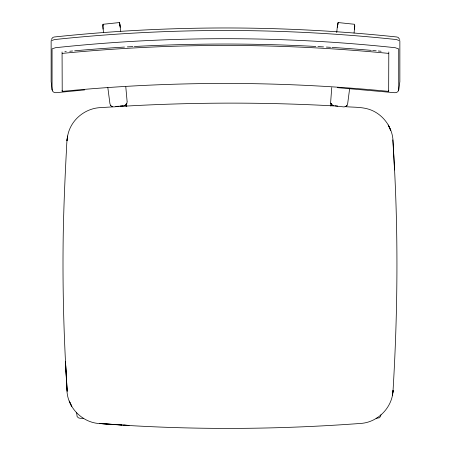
<?xml version="1.0" encoding="UTF-8"?>
<svg xmlns="http://www.w3.org/2000/svg" width="451" height="451" viewBox="0 0 451 451"><rect width="100%" height="100%" fill="white"/><g stroke="black" fill="none" stroke-linecap="round" stroke-linejoin="round"><path stroke-width="0.68" d="M392.483 394.811L393.041 390.605L392.342 395.527L393.041 390.605C398.081 307.125 398.475 223.346 392.787 139.889M331.744 87.579L330.566 103.375M337.32 27.302L338.103 22.55L354.638 24.292L354.514 29.112L354.339 27.646M337.923 24.563L338.103 22.55M354.356 27.804L354.458 26.305M330.825 106.058L331.113 103.256M330.989 105.703L331.203 103.629M62.12 90.442L62.215 91.384A1642.254 1603.328 0 0 1 388.661 91.384L388.801 51.983M388.661 91.384L388.756 90.442M336.711 32.545L337.624 23.942M354.046 33.03L354.819 25.752M103.087 29.112L102.963 24.292L119.498 22.55L120.75 31.22M349.677 88.311L347.67 103.679L346.999 105.511L345.607 106.639L343.842 106.915L333.52 105.833M393.041 390.605C392.302 407.597 377.707 422.384 360.738 423.427C273.802 429.871 186.381 430.226 99.451 423.506L122.17 424.972M127.126 101.87L126.844 103.617L125.716 104.998L124.042 105.635M345.607 106.639L347.033 105.331M380.96 414.734L380.497 416.515L379.229 417.818L376.117 418.297M51.256 39.412L52.914 37.394L54.205 36.999C167.986 24.963 283.019 24.957 396.807 36.988L398.115 37.394L399.772 39.462M398.261 90.161L398.723 89.828L399.862 81.665L399.862 40.799L396.435 39.558A1578.551 1541.135 0 0 0 54.577 39.564L51.138 40.725L51.138 81.592L52.068 89.738L52.716 91.361L54.114 92.455L55.879 92.72L84.613 89.924M125.75 105.19L124.081 105.833L113.765 106.915L111.995 106.639M115.789 106.504L118.54 106.21M119.915 106.07L122.666 105.776M112.671 106.881L100.094 107.637C86.62 108.358 74.122 117.412 69.313 130.023C66.286 137.702 66.861 146.096 66.229 154.169C64.859 180.671 63.754 207.189 63.253 233.719C62.39 286.255 63.783 338.808 67.205 391.237L65.468 361.279L66.962 390.724C67.673 407.698 82.229 422.446 99.158 423.534L122.103 424.983M120.355 106.419C189.894 102.298 259.658 102.044 329.224 105.658L333.362 105.912M83.559 418.297L80.103 418.297L78.373 417.818L77.104 416.515L76.642 412.682M345.083 106.633C353.826 107.439 362.982 106.746 371.286 110.123L371.342 110.145C383.587 115.163 392.297 127.402 393.035 140.605L394.524 169.999M123.489 425.067L129.042 425.417L123.546 425.062M337.41 87.652L394.918 92.731L396.66 92.472L398.047 91.418L398.723 89.828L398.723 48.962L395.296 47.721A1566.616 1529.482 0 0 0 55.507 47.71L52.068 48.871L52.068 89.738L52.53 90.082M334.935 105.776L337.686 106.07M333.56 105.635L332.269 105.235L330.6 103.2M110.568 105.331L111.961 106.447M331.936 104.576L332.28 104.858M389.23 127.159L388.232 125.023L390.701 130.407L389.472 127.701M110.602 105.511L109.931 103.679L107.834 87.612M119.803 25.904L119.735 24.715M102.783 25.752L103.488 32.371M126.489 103.256L126.776 106.058M126.472 104.322L126.686 106.397M62.069 51.983L62.215 91.384M119.977 23.942L120.282 27.302M119.498 22.55L119.622 23.892M102.963 24.292L103.065 25.792M125.795 86.885L127.12 101.548M125.902 104.158L126.026 106.267M62.215 53.398A1642.254 1603.328 0 0 1 388.661 53.398M64.871 51.713A1643.709 1604.748 0 0 1 66.274 51.577M69.775 51.251A1643.709 1604.748 0 0 1 72.577 50.991M74.68 50.805A1643.709 1604.748 0 0 1 124.504 47.067M127.312 46.898A1643.709 1604.748 0 0 1 132.932 46.583M134.336 46.504A1643.709 1604.748 0 0 1 315.835 46.464M317.938 46.583A1643.709 1604.748 0 0 1 323.559 46.898M326.372 47.067A1643.709 1604.748 0 0 1 330.583 47.327M331.987 47.411A1643.709 1604.748 0 0 1 371.286 50.371M372.689 50.489A1643.709 1604.748 0 0 1 376.196 50.805M378.299 50.991A1643.709 1604.748 0 0 1 381.101 51.251M67.509 136.721L66.957 140.723L67.65 136.01L67.509 136.721M71.76 406.436L69.291 401.142L71.76 406.436"/></g></svg>
